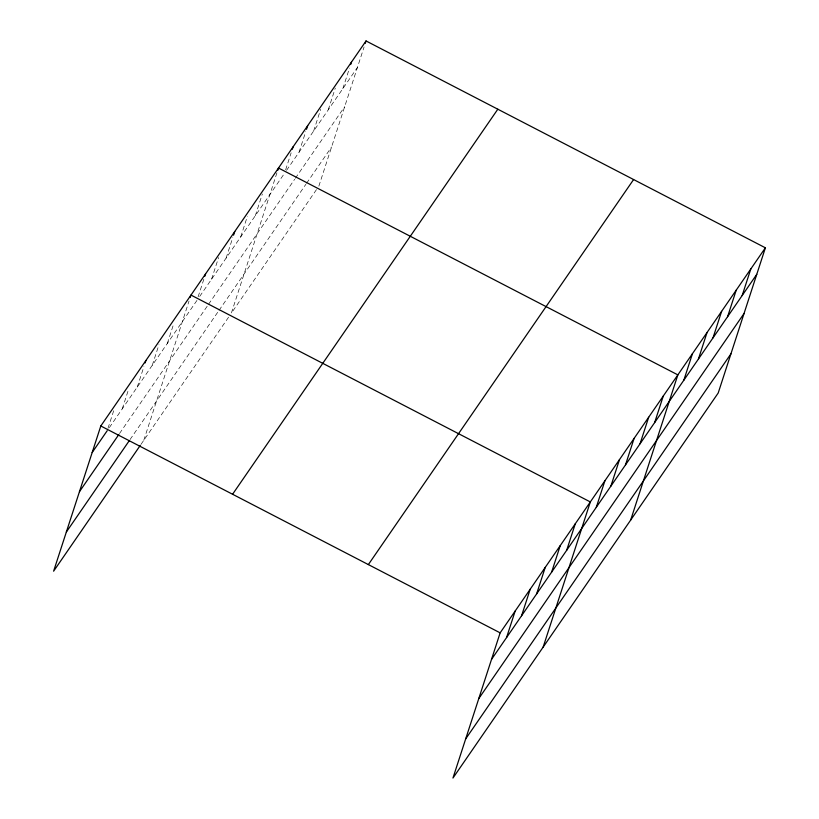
<?xml version="1.0" encoding="UTF-8"?>
<svg xmlns="http://www.w3.org/2000/svg" width="819" height="819" viewBox="0 0 819 819"><rect width="100%" height="100%" fill="white"/><g stroke="black" fill="none" stroke-linecap="round" stroke-linejoin="round"><path stroke-width="0.61" stroke-dasharray="4.09 3.07" d="M107.985 428.296L114.261 408.998M122.236 408.886L128.501 389.588M137.264 387.07L143.929 366.564M152.293 365.243L158.958 344.748M167.322 343.427L173.597 324.129M143.796 440.274L189.015 301.105M198.116 296.816L204.003 278.726M211.537 279.259L218.591 257.545M226.126 258.077L232.78 237.571M240.714 236.906L247.369 216.4M255.303 215.725L262.346 194.011M276.935 172.84L231.327 313.206L316.779 189.169M285.647 169.748L291.134 152.866M299.058 152.191L305.722 131.685M313.646 131.02L320.7 109.306M328.235 109.838L335.288 88.124M342.823 88.657L349.488 68.161M318.857 186.148L364.076 46.98M109.347 427.59L196.949 300.43M199.723 296.396L284.469 173.372M286.558 170.342L357.412 67.486M119.533 433.497L207.842 305.303M208.538 304.299L294.676 179.248M295.372 178.245L344.697 106.644M130.037 439.557L218.345 311.363M219.042 310.35L305.876 184.295M306.572 183.292L331.582 146.99M140.94 444.43L229.248 316.236"/><path stroke-width="1.23" d="M765.386 247.809L500.143 632.852L452.958 778.05L718.202 393.007L765.386 247.809L366.042 40.95L100.798 425.993L53.614 571.191L140.223 445.464M145.106 362.95L145.884 360.534M190.192 297.492L190.981 295.075L590.325 501.945L543.14 647.133M204.781 276.31L205.569 273.904M233.569 235.166L234.746 231.542M277.723 170.424L278.511 168.018L677.856 374.877L630.671 520.075M292.311 149.253L293.1 146.836M306.511 129.279L307.688 125.655M350.665 64.537L351.453 62.131M365.254 43.366L366.042 40.95M506.551 637.571L515.171 611.035M521.58 615.745L530.2 589.219M536.609 593.929L545.229 567.393M551.637 572.112L560.257 545.577M566.666 550.296L575.296 523.761M596.293 507.299L604.913 480.763M610.882 486.117L619.502 459.582M625.47 464.936L634.09 438.411M640.059 443.765L648.679 417.229M654.647 422.584L663.267 396.058M683.824 380.231L692.444 353.695M698.412 359.05L707.032 332.524M713.001 337.878L721.621 311.343M727.589 316.697L736.209 290.172M742.178 295.526L750.798 268.99M92.168 452.528L107.207 430.702M79.453 491.687L118.816 434.541M66.339 532.033L129.33 440.602M232.576 494.256L497.819 109.214M368.355 564.588L633.599 179.545M491.523 659.387L756.766 274.345M478.798 698.546L744.041 313.503M465.683 738.892L730.927 353.849M100.798 425.993L500.143 632.852"/></g></svg>
